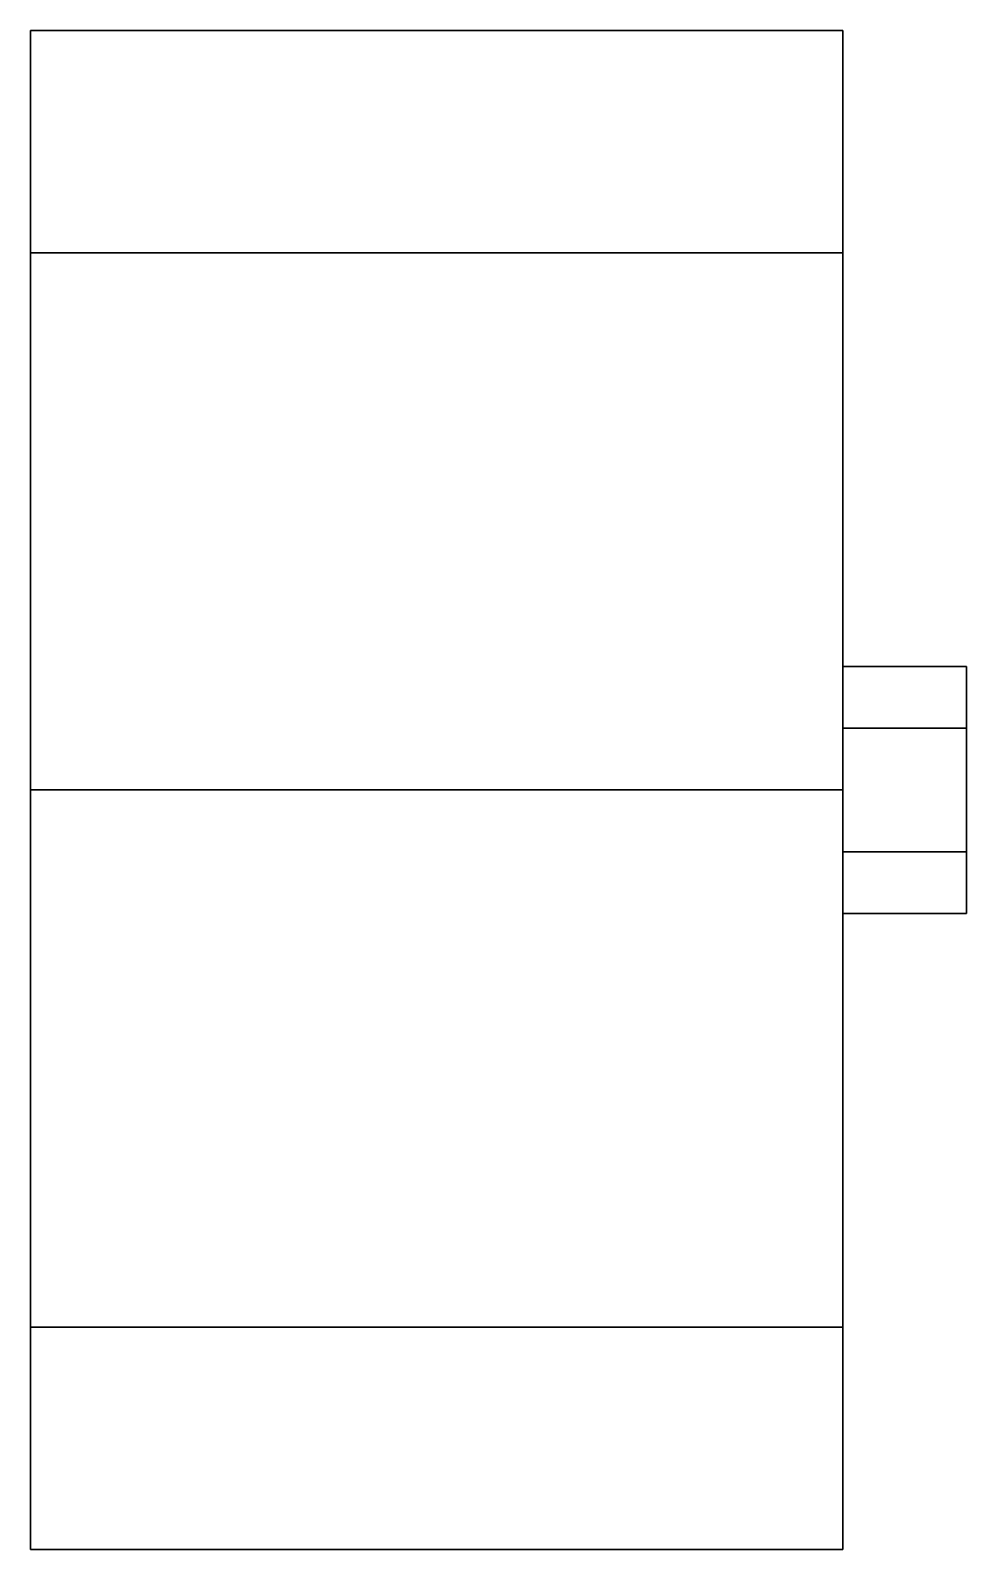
# Model space of a CAD drawing. Extents: x -1.63 to 1.63, y -0.43 to 0.43.
# Drawn here: x -1.63 to -1.1, y -0.43 to 0.43 of the extents above.
import ezdxf

# ---------------------------------------------------------------- set-up
doc = ezdxf.new("R2010")
doc.units = 0
doc.layers.add('WHEELS', color=2, linetype='CONTINUOUS')

msp = doc.modelspace()

# ---------------------------------------------------------------- linework, layer by layer
at = {"layer": 'WHEELS'}
for points in [[(-1.17, 0.30406, 0.30406), (-1.17, 0.43), (-1.63, 0.43), (-1.63, 0.30406, 0.30406)], [(-1.17, 0.43), (-1.17, 0.30406, -0.30406), (-1.63, 0.30406, -0.30406), (-1.63, 0.43)], [(-1.63, -0.43), (-1.63, 0.30406, 0.30406), (-1.63, 0.43), (-1.63, -0.30406, -0.30406)], [(-1.63, -0.30406, -0.30406), (-1.63, 0.43), (-1.63, 0.30406, -0.30406), (-1.63, 0, -0.43)], [(-1.17, -0.30406, 0.30406), (-1.17, 0.43), (-1.17, 0.30406, 0.30406), (-1.17, 0, 0.43)], [(-1.17, -0.43), (-1.17, 0.30406, -0.30406), (-1.17, 0.43), (-1.17, -0.30406, 0.30406)], [(-1.17, 0, 0.43), (-1.17, 0.30406, 0.30406), (-1.63, 0.30406, 0.30406), (-1.63, 0, 0.43)], [(-1.17, 0.30406, -0.30406), (-1.17, 0, -0.43), (-1.63, 0, -0.43), (-1.63, 0.30406, -0.30406)], [(-1.63, -0.30406, 0.30406), (-1.63, 0, 0.43), (-1.63, 0.30406, 0.30406), (-1.63, -0.43)], [(-1.17, -0.30406, -0.30406), (-1.17, 0, -0.43), (-1.17, 0.30406, -0.30406), (-1.17, -0.43)], [(-1.1, 0.035, 0.06062), (-1.1, 0.07), (-1.17, 0.07), (-1.17, 0.035, 0.06062)], [(-1.1, 0.07), (-1.1, 0.035, -0.06062), (-1.17, 0.035, -0.06062), (-1.17, 0.07)], [(-1.1, -0.035, 0.06062), (-1.1, 0.035, 0.06062), (-1.17, 0.035, 0.06062), (-1.17, -0.035, 0.06062)], [(-1.1, 0.035, -0.06062), (-1.1, -0.035, -0.06062), (-1.17, -0.035, -0.06062), (-1.17, 0.035, -0.06062)], [(-1.17, -0.30406, 0.30406), (-1.17, 0, 0.43), (-1.63, 0, 0.43), (-1.63, -0.30406, 0.30406)], [(-1.17, 0, -0.43), (-1.17, -0.30406, -0.30406), (-1.63, -0.30406, -0.30406), (-1.63, 0, -0.43)], [(-1.1, -0.07), (-1.1, -0.035, 0.06062), (-1.17, -0.035, 0.06062), (-1.17, -0.07)], [(-1.1, -0.035, -0.06062), (-1.1, -0.07), (-1.17, -0.07), (-1.17, -0.035, -0.06062)], [(-1.17, -0.43), (-1.17, -0.30406, 0.30406), (-1.63, -0.30406, 0.30406), (-1.63, -0.43)], [(-1.17, -0.30406, -0.30406), (-1.17, -0.43), (-1.63, -0.43), (-1.63, -0.30406, -0.30406)]]:
    msp.add_3dface(points, dxfattribs=at)

doc.saveas('drawing.dxf')
